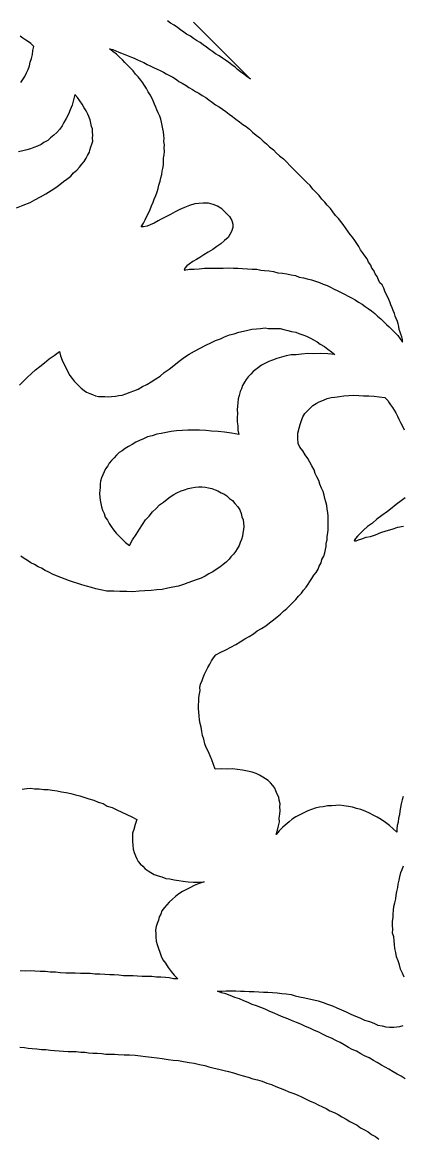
# Model space of a CAD drawing. Extents: x -550 to 550, y -550 to 550.
# Drawn here: x -395.2 to -374.9, y -267.3 to -207.9 of the extents above; entities that cross this region are included whole.
import ezdxf

# ---------------------------------------------------------------- set-up
doc = ezdxf.new("R2010")
doc.units = 0
doc.layers.add('LAYER_1', color=18, linetype='CONTINUOUS')

msp = doc.modelspace()

# ---------------------------------------------------------------- linework, layer by layer
at = {"layer": 'LAYER_1'}
for points in [[(-386.073, -207.897), (-385.465, -208.504), (-384.858, -209.112), (-384.251, -209.719), (-383.644, -210.326), (-383.036, -210.933), (-383.222, -210.793), (-383.39, -210.669), (-383.559, -210.546), (-383.728, -210.423), (-383.85, -210.301), (-384.018, -210.178), (-384.187, -210.054), (-384.356, -209.931), (-384.525, -209.808), (-384.693, -209.684), (-384.891, -209.577), (-385.06, -209.453), (-385.212, -209.347), (-385.38, -209.224), (-385.549, -209.1), (-385.718, -208.977), (-385.917, -208.869), (-386.068, -208.763), (-386.237, -208.64), (-386.436, -208.532), (-386.587, -208.426), (-386.756, -208.302), (-386.925, -208.178), (-387.094, -208.055), (-387.293, -207.947), (-387.462, -207.823)], [(-395.286, -211.118), (-395.179, -210.952), (-395.073, -210.786), (-394.984, -210.603), (-394.895, -210.419), (-394.824, -210.218), (-394.782, -210.033), (-394.711, -209.832), (-394.657, -209.614), (-394.633, -209.411), (-394.579, -209.193), (-394.65, -209.122), (-394.738, -209.033), (-394.874, -208.943), (-395.01, -208.852), (-395.163, -208.744), (-395.317, -208.636)], [(-384.36, -218.05), (-384.37, -218.04), (-384.565, -217.845), (-384.799, -217.702), (-385.028, -217.609), (-385.267, -217.551), (-385.547, -217.543), (-385.792, -217.571), (-386.008, -217.582), (-386.276, -217.677), (-386.543, -217.773), (-386.793, -217.886), (-387.043, -217.999), (-387.305, -218.146), (-387.537, -218.277), (-387.787, -218.39), (-387.961, -218.488), (-388.164, -218.603), (-388.385, -218.699), (-388.548, -218.763), (-388.729, -218.809), (-388.869, -218.805), (-388.737, -218.619), (-388.652, -218.432), (-388.567, -218.245), (-388.452, -218.042), (-388.378, -217.89), (-388.31, -217.685), (-388.224, -217.499), (-388.168, -217.328), (-388.082, -217.142), (-388.014, -216.938), (-387.957, -216.768), (-387.918, -216.58), (-387.849, -216.376), (-387.81, -216.189), (-387.753, -216.019), (-387.742, -215.848), (-387.714, -215.695), (-387.674, -215.507), (-387.664, -215.336), (-387.671, -215.148), (-387.631, -214.961), (-387.62, -214.79), (-387.627, -214.602), (-387.616, -214.431), (-387.652, -214.259), (-387.641, -214.089), (-387.659, -213.935), (-387.665, -213.747), (-387.701, -213.575), (-387.736, -213.403), (-387.772, -213.231), (-387.807, -213.06), (-387.872, -212.904), (-387.954, -212.731), (-388.019, -212.576), (-388.083, -212.421), (-388.148, -212.265), (-388.23, -212.092), (-388.295, -211.937), (-388.377, -211.764), (-388.488, -211.608), (-388.57, -211.435), (-388.681, -211.278), (-388.775, -211.139), (-388.886, -210.982), (-389.015, -210.808), (-389.156, -210.668), (-389.285, -210.493), (-389.425, -210.353), (-389.583, -210.195), (-389.724, -210.054), (-389.865, -209.913), (-390.023, -209.755), (-390.181, -209.597), (-390.369, -209.454), (-390.557, -209.312), (-390.38, -209.352), (-390.216, -209.426), (-390.051, -209.5), (-389.904, -209.556), (-389.74, -209.63), (-389.546, -209.687), (-389.382, -209.761), (-389.235, -209.817), (-389.053, -209.908), (-388.889, -209.982), (-388.724, -210.055), (-388.543, -210.146), (-388.378, -210.22), (-388.197, -210.311), (-388.015, -210.402), (-387.851, -210.475), (-387.669, -210.566), (-387.535, -210.655), (-387.353, -210.746), (-387.172, -210.836), (-386.973, -210.945), (-386.85, -211.067), (-386.668, -211.158), (-386.47, -211.266), (-386.318, -211.373), (-386.119, -211.481), (-385.967, -211.587), (-385.786, -211.678), (-385.616, -211.802), (-385.418, -211.91), (-385.248, -212.034), (-385.061, -212.175), (-384.892, -212.299), (-384.694, -212.407), (-384.524, -212.531), (-384.355, -212.655), (-384.168, -212.796), (-383.999, -212.92), (-383.812, -213.061), (-383.626, -213.202), (-383.439, -213.344), (-383.27, -213.467), (-383.083, -213.609), (-382.926, -213.766), (-382.722, -213.925), (-382.535, -214.066), (-382.361, -214.241), (-382.174, -214.382), (-382.017, -214.539), (-381.813, -214.698), (-381.655, -214.855), (-381.48, -215.03), (-381.277, -215.188), (-381.102, -215.363), (-380.927, -215.538), (-380.752, -215.713), (-380.577, -215.888), (-380.567, -215.898)], [(-395.503, -217.799), (-395.145, -217.657), (-394.788, -217.516), (-394.524, -217.371), (-394.232, -217.21), (-393.939, -217.048), (-393.664, -216.869), (-393.419, -216.706), (-393.203, -216.559), (-393.004, -216.395), (-392.817, -216.264), (-392.619, -216.1), (-392.467, -215.933), (-392.298, -215.785), (-392.147, -215.619), (-392.024, -215.469), (-391.902, -215.319), (-391.797, -215.151), (-391.722, -214.999), (-391.617, -214.832), (-391.6, -214.712), (-391.543, -214.543), (-391.497, -214.408), (-391.439, -214.239), (-391.457, -214.084), (-391.446, -213.914), (-391.465, -213.759), (-391.454, -213.588), (-391.502, -213.45), (-391.538, -213.278), (-391.573, -213.106), (-391.656, -212.932), (-391.704, -212.794), (-391.787, -212.62), (-391.899, -212.462), (-392, -212.271), (-392.13, -212.096), (-392.26, -211.92), (-392.39, -211.745), (-392.466, -212.032), (-392.542, -212.319), (-392.654, -212.57), (-392.735, -212.806), (-392.864, -213.04), (-392.981, -213.241), (-393.069, -213.425), (-393.204, -213.608), (-393.356, -213.774), (-393.526, -213.921), (-393.697, -214.069), (-393.837, -214.2), (-394.043, -214.312), (-394.202, -214.426), (-394.396, -214.504), (-394.59, -214.582), (-394.755, -214.644), (-394.967, -214.704), (-395.179, -214.764), (-395.409, -214.807)], [(-384.356, -218.054), (-384.346, -218.064), (-384.152, -218.258), (-384.033, -218.468), (-383.979, -218.658), (-383.971, -218.848), (-384.038, -219.053), (-384.141, -219.223), (-384.214, -219.376), (-384.41, -219.543), (-384.606, -219.711), (-384.819, -219.86), (-385.032, -220.01), (-385.292, -220.159), (-385.523, -220.291), (-385.736, -220.44), (-385.91, -220.539), (-386.112, -220.655), (-386.296, -220.788), (-386.423, -220.889), (-386.532, -221.007), (-386.565, -221.11), (-386.291, -221.065), (-386.029, -221.055), (-385.767, -221.045), (-385.476, -221.018), (-385.261, -221.007), (-384.981, -221.014), (-384.72, -221.003), (-384.487, -221.009), (-384.225, -220.999), (-383.946, -221.006), (-383.713, -221.011), (-383.463, -221.035), (-383.184, -221.042), (-382.934, -221.065), (-382.701, -221.07), (-382.48, -221.11), (-382.277, -221.132), (-382.027, -221.155), (-381.806, -221.194), (-381.567, -221.251), (-381.318, -221.274), (-381.097, -221.313), (-380.858, -221.37), (-380.638, -221.409), (-380.428, -221.483), (-380.207, -221.522), (-380.016, -221.578), (-379.777, -221.634), (-379.568, -221.707), (-379.359, -221.781), (-379.15, -221.854), (-378.94, -221.927), (-378.76, -222.016), (-378.562, -222.124), (-378.381, -222.213), (-378.201, -222.303), (-378.021, -222.393), (-377.823, -222.5), (-377.642, -222.589), (-377.444, -222.697), (-377.275, -222.82), (-377.077, -222.927), (-376.908, -223.051), (-376.757, -223.158), (-376.587, -223.281), (-376.401, -223.423), (-376.26, -223.563), (-376.073, -223.705), (-375.933, -223.845), (-375.774, -224.004), (-375.634, -224.144), (-375.493, -224.285), (-375.335, -224.443), (-375.176, -224.601), (-375.047, -224.777), (-374.917, -224.952), (-374.92, -224.813), (-374.968, -224.673), (-375.017, -224.534), (-375.048, -224.412), (-375.097, -224.273), (-375.117, -224.116), (-375.165, -223.977), (-375.197, -223.855), (-375.263, -223.699), (-375.311, -223.559), (-375.359, -223.42), (-375.425, -223.263), (-375.474, -223.124), (-375.54, -222.968), (-375.606, -222.811), (-375.654, -222.672), (-375.72, -222.515), (-375.796, -222.393), (-375.862, -222.237), (-375.928, -222.08), (-376.011, -221.906), (-376.134, -221.784), (-376.199, -221.627), (-376.282, -221.454), (-376.376, -221.314), (-376.459, -221.14), (-376.553, -221.001), (-376.619, -220.845), (-376.73, -220.688), (-376.813, -220.514), (-376.925, -220.357), (-377.053, -220.183), (-377.165, -220.026), (-377.248, -219.853), (-377.359, -219.696), (-377.47, -219.539), (-377.599, -219.365), (-377.71, -219.209), (-377.839, -219.034), (-377.968, -218.86), (-378.097, -218.686), (-378.208, -218.53), (-378.336, -218.356), (-378.494, -218.198), (-378.64, -218.007), (-378.769, -217.833), (-378.943, -217.658), (-379.072, -217.484), (-379.229, -217.326), (-379.375, -217.135), (-379.533, -216.978), (-379.708, -216.803), (-379.854, -216.611), (-380.028, -216.437), (-380.203, -216.262), (-380.378, -216.087), (-380.553, -215.912), (-380.563, -215.902)], [(-395.357, -227.248), (-395.152, -227.044), (-394.948, -226.841), (-394.714, -226.62), (-394.491, -226.435), (-394.268, -226.25), (-394.016, -226.048), (-393.764, -225.846), (-393.494, -225.663), (-393.213, -225.444), (-393.165, -225.674), (-393.07, -225.905), (-392.975, -226.136), (-392.869, -226.333), (-392.763, -226.529), (-392.657, -226.726), (-392.541, -226.888), (-392.442, -227.031), (-392.315, -227.159), (-392.188, -227.286), (-392.061, -227.413), (-391.905, -227.523), (-391.768, -227.616), (-391.601, -227.691), (-391.453, -227.749), (-391.305, -227.806), (-391.128, -227.847), (-390.988, -227.851), (-390.8, -227.857), (-390.613, -227.862), (-390.444, -227.85), (-390.228, -227.839), (-390.049, -227.791), (-389.88, -227.778), (-389.672, -227.714), (-389.453, -227.615), (-389.245, -227.551), (-389.027, -227.452), (-388.798, -227.318), (-388.551, -227.202), (-388.321, -227.068), (-388.082, -226.899), (-387.853, -226.765), (-387.631, -226.579), (-387.362, -226.393), (-387.112, -226.19), (-386.833, -225.97), (-386.554, -225.75), (-386.296, -225.599), (-386.009, -225.432), (-385.723, -225.265), (-385.418, -225.115), (-385.143, -224.982), (-384.896, -224.866), (-384.631, -224.768), (-384.412, -224.669), (-384.148, -224.571), (-383.893, -224.507), (-383.657, -224.426), (-383.404, -224.362), (-383.178, -224.315), (-382.953, -224.267), (-382.71, -224.238), (-382.496, -224.225), (-382.253, -224.196), (-382.096, -224.217), (-381.865, -224.222), (-381.679, -224.225), (-381.447, -224.23), (-381.255, -224.286), (-381.034, -224.326), (-380.842, -224.382), (-380.622, -224.421), (-380.458, -224.493), (-380.248, -224.567), (-380.039, -224.641), (-379.84, -224.749), (-379.677, -224.821), (-379.478, -224.929), (-379.308, -225.054), (-379.091, -225.18), (-378.903, -225.322), (-378.715, -225.465), (-378.528, -225.607), (-378.914, -225.583), (-379.302, -225.559), (-379.653, -225.57), (-379.977, -225.564), (-380.311, -225.593), (-380.6, -225.623), (-380.86, -225.635), (-381.13, -225.682), (-381.383, -225.747), (-381.618, -225.829), (-381.853, -225.912), (-382.06, -225.977), (-382.26, -226.095), (-382.449, -226.179), (-382.602, -226.298), (-382.755, -226.417), (-382.88, -226.519), (-383.015, -226.656), (-383.151, -226.793), (-383.268, -226.948), (-383.357, -227.086), (-383.456, -227.259), (-383.509, -227.433), (-383.58, -227.589), (-383.643, -227.798), (-383.696, -227.972), (-383.713, -228.182), (-383.719, -228.358), (-383.736, -228.568), (-383.724, -228.761), (-383.74, -228.972), (-383.738, -229.2), (-383.708, -229.412), (-383.706, -229.641), (-383.658, -229.871), (-384.037, -229.81), (-384.415, -229.749), (-384.758, -229.723), (-385.102, -229.698), (-385.416, -229.655), (-385.742, -229.648), (-386.067, -229.64), (-386.375, -229.65), (-386.682, -229.66), (-386.972, -229.688), (-387.262, -229.716), (-387.534, -229.762), (-387.787, -229.826), (-388.031, -229.855), (-388.267, -229.937), (-388.52, -230), (-388.738, -230.1), (-388.956, -230.2), (-389.145, -230.283), (-389.345, -230.402), (-389.544, -230.52), (-389.715, -230.621), (-389.868, -230.74), (-390.039, -230.841), (-390.174, -230.979), (-390.308, -231.117), (-390.443, -231.255), (-390.559, -231.411), (-390.647, -231.55), (-390.763, -231.706), (-390.833, -231.863), (-390.902, -232.021), (-390.971, -232.178), (-391.022, -232.354), (-391.045, -232.513), (-391.049, -232.691), (-391.071, -232.85), (-391.075, -233.027), (-391.061, -233.223), (-391.055, -233.366), (-391.012, -233.545), (-390.969, -233.724), (-390.926, -233.903), (-390.836, -234.084), (-390.775, -234.281), (-390.656, -234.445), (-390.567, -234.625), (-390.467, -234.771), (-390.33, -234.953), (-390.193, -235.135), (-390.028, -235.3), (-389.863, -235.465), (-389.698, -235.63), (-389.487, -235.796), (-389.332, -235.497), (-389.131, -235.199), (-388.958, -234.918), (-388.795, -234.673), (-388.631, -234.428), (-388.431, -234.219), (-388.249, -233.993), (-388.059, -233.82), (-387.888, -233.629), (-387.679, -233.474), (-387.471, -233.319), (-387.319, -233.199), (-387.121, -233.079), (-386.951, -232.977), (-386.734, -232.876), (-386.556, -232.827), (-386.35, -232.761), (-386.172, -232.712), (-385.976, -232.681), (-385.809, -232.667), (-385.623, -232.671), (-385.437, -232.675), (-385.262, -232.715), (-385.086, -232.754), (-384.921, -232.828), (-384.774, -232.885), (-384.591, -232.977), (-384.444, -233.033), (-384.289, -233.143), (-384.144, -233.288), (-383.989, -233.397), (-383.872, -233.559), (-383.709, -233.722), (-383.593, -233.884), (-383.533, -234.081), (-383.49, -234.259), (-383.42, -234.42), (-383.396, -234.581), (-383.381, -234.776), (-383.403, -234.936), (-383.435, -235.131), (-383.457, -235.291), (-383.507, -235.468), (-383.575, -235.627), (-383.643, -235.786), (-383.739, -235.962), (-383.825, -236.103), (-383.939, -236.261), (-384.071, -236.401), (-384.175, -236.524), (-384.335, -236.681), (-384.486, -236.803), (-384.664, -236.943), (-384.861, -237.064), (-385.039, -237.203), (-385.254, -237.306), (-385.45, -237.427), (-385.665, -237.53), (-385.87, -237.597), (-386.132, -237.699), (-386.365, -237.783), (-386.598, -237.868), (-386.878, -237.951), (-387.176, -238.016), (-387.446, -238.064), (-387.744, -238.128), (-388.033, -238.158), (-388.322, -238.187), (-388.657, -238.214), (-388.964, -238.225), (-389.3, -238.252), (-389.626, -238.244), (-389.998, -238.234), (-390.324, -238.226), (-390.697, -238.216), (-391.033, -238.153), (-391.275, -238.093), (-391.517, -238.032), (-391.777, -237.953), (-392.019, -237.892), (-392.233, -237.815), (-392.476, -237.754), (-392.69, -237.676), (-392.922, -237.579), (-393.137, -237.501), (-393.37, -237.405), (-393.584, -237.326), (-393.789, -237.212), (-393.975, -237.117), (-394.179, -237.003), (-394.347, -236.926), (-394.552, -236.812), (-394.738, -236.717), (-394.915, -236.586), (-395.101, -236.49), (-395.278, -236.359)], [(-374.893, -249.165), (-374.938, -249.347), (-374.991, -249.565), (-375.036, -249.748), (-375.062, -249.948), (-375.089, -250.149), (-375.133, -250.331), (-375.159, -250.532), (-375.203, -250.715), (-375.229, -250.916), (-375.219, -251.062), (-375.43, -250.897), (-375.613, -250.713), (-375.824, -250.548), (-376.062, -250.4), (-376.282, -250.271), (-376.484, -250.161), (-376.685, -250.05), (-376.914, -249.957), (-377.143, -249.864), (-377.381, -249.808), (-377.591, -249.734), (-377.811, -249.695), (-378.058, -249.675), (-378.278, -249.637), (-378.488, -249.654), (-378.699, -249.67), (-378.927, -249.668), (-379.147, -249.721), (-379.358, -249.737), (-379.577, -249.79), (-379.778, -249.861), (-379.979, -249.932), (-380.19, -250.04), (-380.4, -250.148), (-380.61, -250.255), (-380.801, -250.381), (-380.975, -250.526), (-381.175, -250.688), (-381.321, -250.815), (-381.503, -250.996), (-381.666, -251.196), (-381.586, -250.958), (-381.533, -250.739), (-381.48, -250.52), (-381.5, -250.318), (-381.474, -250.117), (-381.448, -249.916), (-381.468, -249.715), (-381.45, -249.551), (-381.497, -249.367), (-381.526, -249.203), (-381.601, -249.037), (-381.675, -248.872), (-381.731, -248.725), (-381.833, -248.578), (-381.962, -248.449), (-382.092, -248.319), (-382.23, -248.226), (-382.368, -248.133), (-382.553, -248.04), (-382.737, -247.946), (-382.949, -247.87), (-383.189, -247.812), (-383.456, -247.771), (-383.724, -247.731), (-383.991, -247.69), (-384.25, -247.704), (-384.572, -247.699), (-384.923, -247.712), (-384.998, -247.455), (-385.101, -247.216), (-385.184, -246.996), (-385.287, -246.758), (-385.398, -246.556), (-385.463, -246.354), (-385.519, -246.117), (-385.584, -245.916), (-385.621, -245.697), (-385.659, -245.479), (-385.723, -245.278), (-385.742, -245.078), (-385.76, -244.878), (-385.779, -244.678), (-385.797, -244.478), (-385.797, -244.297), (-385.787, -244.079), (-385.786, -243.898), (-385.758, -243.7), (-385.711, -243.52), (-385.739, -243.356), (-385.692, -243.176), (-385.617, -242.979), (-385.551, -242.818), (-385.486, -242.656), (-385.392, -242.477), (-385.299, -242.299), (-385.205, -242.12), (-385.111, -241.941), (-384.999, -241.781), (-384.887, -241.621), (-384.618, -241.482), (-384.349, -241.343), (-384.079, -241.203), (-383.81, -241.064), (-383.587, -240.924), (-383.336, -240.767), (-383.095, -240.645), (-382.872, -240.505), (-382.667, -240.346), (-382.444, -240.206), (-382.221, -240.066), (-382.017, -239.908), (-381.812, -239.75), (-381.607, -239.592), (-381.43, -239.451), (-381.271, -239.292), (-381.094, -239.151), (-380.935, -238.992), (-380.777, -238.833), (-380.618, -238.675), (-380.477, -238.498), (-380.318, -238.339), (-380.205, -238.18), (-380.064, -238.003), (-379.951, -237.844), (-379.865, -237.702), (-379.752, -237.543), (-379.657, -237.366), (-379.526, -237.225), (-379.43, -237.048), (-379.363, -236.889), (-379.268, -236.712), (-379.218, -236.534), (-379.123, -236.358), (-379.073, -236.18), (-379.023, -236.003), (-379.002, -235.843), (-378.998, -235.665), (-378.948, -235.488), (-378.944, -235.311), (-378.912, -235.116), (-378.89, -234.956), (-378.886, -234.779), (-378.882, -234.602), (-378.896, -234.406), (-378.891, -234.229), (-378.905, -234.034), (-378.946, -233.856), (-378.96, -233.661), (-379.019, -233.466), (-379.061, -233.288), (-379.102, -233.111), (-379.161, -232.915), (-379.249, -232.737), (-379.326, -232.524), (-379.385, -232.329), (-379.49, -232.133), (-379.577, -231.955), (-379.636, -231.76), (-379.759, -231.546), (-379.864, -231.351), (-379.968, -231.155), (-380.119, -230.959), (-380.242, -230.745), (-380.393, -230.549), (-380.497, -230.354), (-380.507, -230.072), (-380.498, -229.809), (-380.443, -229.546), (-380.381, -229.336), (-380.318, -229.127), (-380.237, -228.935), (-380.139, -228.761), (-380.004, -228.623), (-379.842, -228.468), (-379.707, -228.33), (-379.537, -228.228), (-379.367, -228.126), (-379.133, -228.042), (-378.945, -227.958), (-378.722, -227.909), (-378.527, -227.877), (-378.286, -227.845), (-378.045, -227.814), (-377.786, -227.801), (-377.528, -227.787), (-377.252, -227.791), (-377.004, -227.812), (-376.728, -227.815), (-376.434, -227.837), (-376.169, -227.875), (-375.875, -227.896), (-375.804, -227.967), (-375.716, -228.056), (-375.638, -228.179), (-375.56, -228.302), (-375.464, -228.444), (-375.368, -228.585), (-375.273, -228.726), (-375.187, -228.902), (-375.12, -229.06), (-375.035, -229.236), (-374.931, -229.43), (-374.828, -229.624)], [(-374.788, -233.25), (-374.994, -233.407), (-375.256, -233.599), (-375.471, -233.791), (-375.733, -233.983), (-376.023, -234.193), (-376.285, -234.385), (-376.529, -234.595), (-376.79, -234.787), (-377.006, -234.98), (-377.166, -235.138), (-377.326, -235.296), (-377.429, -235.419), (-377.505, -235.524), (-377.487, -235.542), (-377.396, -235.543), (-377.266, -235.492), (-377.09, -235.44), (-376.859, -235.354), (-376.637, -235.303), (-376.36, -235.217), (-376.073, -235.096), (-375.796, -235.01), (-375.473, -234.925), (-375.168, -234.821), (-374.873, -234.753)], [(-395.206, -248.775), (-394.963, -248.745), (-394.748, -248.733), (-394.543, -248.757), (-394.309, -248.763), (-394.057, -248.789), (-393.824, -248.795), (-393.599, -248.838), (-393.347, -248.863), (-393.104, -248.924), (-392.853, -248.949), (-392.61, -249.01), (-392.367, -249.072), (-392.125, -249.133), (-391.91, -249.211), (-391.648, -249.291), (-391.387, -249.371), (-391.154, -249.468), (-390.893, -249.548), (-390.669, -249.681), (-390.408, -249.761), (-390.156, -249.876), (-389.885, -250.011), (-389.633, -250.126), (-389.363, -250.261), (-389.093, -250.395), (-389.182, -250.668), (-389.244, -250.924), (-389.316, -251.125), (-389.322, -251.345), (-389.329, -251.566), (-389.307, -251.769), (-389.286, -251.971), (-389.237, -252.157), (-389.16, -252.324), (-389.084, -252.491), (-389.026, -252.64), (-388.913, -252.753), (-388.781, -252.884), (-388.65, -253.016), (-388.491, -253.13), (-388.35, -253.225), (-388.164, -253.32), (-387.95, -253.398), (-387.755, -253.457), (-387.541, -253.535), (-387.337, -253.557), (-387.096, -253.617), (-386.846, -253.64), (-386.624, -253.68), (-386.355, -253.722), (-386.079, -253.726), (-385.802, -253.731), (-385.498, -253.717), (-385.773, -253.805), (-386.029, -253.912), (-386.267, -254.037), (-386.45, -254.126), (-386.661, -254.234), (-386.852, -254.36), (-387.025, -254.504), (-387.198, -254.649), (-387.371, -254.794), (-387.497, -254.94), (-387.624, -255.086), (-387.759, -255.268), (-387.82, -255.434), (-387.901, -255.58), (-387.943, -255.765), (-388.004, -255.931), (-388.066, -256.096), (-388.089, -256.3), (-388.085, -256.485), (-388.081, -256.671), (-388.058, -256.876), (-388.007, -257.062), (-387.938, -257.268), (-387.868, -257.473), (-387.799, -257.679), (-387.702, -257.867), (-387.559, -258.055), (-387.424, -258.281), (-387.262, -258.488), (-387.1, -258.696), (-386.911, -258.885), (-387.141, -258.881), (-387.364, -258.84), (-387.567, -258.818), (-387.817, -258.796), (-388.048, -258.792), (-388.298, -258.768), (-388.575, -258.764), (-388.806, -258.759), (-389.056, -258.736), (-389.288, -258.732), (-389.519, -258.727), (-389.797, -258.722), (-390.047, -258.698), (-390.298, -258.675), (-390.529, -258.67), (-390.807, -258.664), (-391.058, -258.64), (-391.336, -258.634), (-391.587, -258.61), (-391.866, -258.604), (-392.098, -258.599), (-392.376, -258.593), (-392.655, -258.586), (-392.887, -258.581), (-393.166, -258.574), (-393.437, -258.531), (-393.716, -258.524), (-393.968, -258.499), (-394.247, -258.492), (-394.526, -258.485), (-394.778, -258.46), (-395.039, -258.472), (-395.318, -258.465)], [(-374.831, -258.802), (-374.918, -258.579), (-375.031, -258.375), (-375.091, -258.134), (-375.159, -257.93), (-375.245, -257.707), (-375.286, -257.485), (-375.326, -257.263), (-375.349, -257.059), (-375.371, -256.856), (-375.392, -256.652), (-375.46, -256.449), (-375.436, -256.246), (-375.458, -256.042), (-375.452, -255.821), (-375.429, -255.618), (-375.431, -255.433), (-375.407, -255.23), (-375.383, -255.028), (-375.34, -254.844), (-375.289, -254.623), (-375.265, -254.42), (-375.222, -254.236), (-375.17, -254.016), (-375.154, -253.85), (-375.102, -253.63), (-375.059, -253.446), (-375.007, -253.226), (-374.945, -253.061), (-374.875, -252.859)], [(-374.777, -264.211), (-374.999, -264.08), (-375.202, -263.968), (-375.424, -263.836), (-375.646, -263.705), (-375.849, -263.593), (-376.053, -263.48), (-376.275, -263.349), (-376.478, -263.236), (-376.701, -263.105), (-376.95, -262.992), (-377.153, -262.879), (-377.376, -262.747), (-377.606, -262.653), (-377.81, -262.54), (-378.032, -262.408), (-378.255, -262.276), (-378.485, -262.182), (-378.708, -262.05), (-378.939, -261.955), (-379.188, -261.842), (-379.393, -261.729), (-379.623, -261.634), (-379.873, -261.52), (-380.104, -261.425), (-380.354, -261.311), (-380.586, -261.216), (-380.836, -261.102), (-381.048, -261.026), (-381.28, -260.931), (-381.53, -260.817), (-381.761, -260.721), (-381.993, -260.626), (-382.244, -260.511), (-382.475, -260.416), (-382.707, -260.32), (-382.947, -260.262), (-383.152, -260.147), (-383.384, -260.052), (-383.616, -259.956), (-383.875, -259.878), (-384.107, -259.782), (-384.34, -259.686), (-384.58, -259.627), (-384.794, -259.55), (-384.564, -259.553), (-384.326, -259.518), (-384.05, -259.522), (-383.82, -259.525), (-383.572, -259.546), (-383.342, -259.549), (-383.094, -259.57), (-382.837, -259.555), (-382.589, -259.576), (-382.341, -259.597), (-382.112, -259.599), (-381.864, -259.62), (-381.616, -259.641), (-381.368, -259.662), (-381.121, -259.683), (-380.854, -259.722), (-380.642, -259.799), (-380.421, -259.838), (-380.136, -259.896), (-379.897, -259.953), (-379.658, -260.011), (-379.419, -260.068), (-379.162, -260.144), (-378.931, -260.239), (-378.655, -260.333), (-378.424, -260.428), (-378.175, -260.541), (-377.926, -260.654), (-377.677, -260.767), (-377.428, -260.879), (-377.198, -260.973), (-376.949, -261.086), (-376.692, -261.161), (-376.462, -261.255), (-376.232, -261.349), (-376.013, -261.387), (-375.821, -261.443), (-375.62, -261.462), (-375.393, -261.462), (-375.23, -261.444), (-375.067, -261.425), (-374.896, -261.369)], [(-395.339, -262.529), (-395.087, -262.554), (-394.881, -262.578), (-394.676, -262.602), (-394.424, -262.626), (-394.172, -262.651), (-393.94, -262.657), (-393.688, -262.681), (-393.483, -262.705), (-393.232, -262.73), (-392.999, -262.735), (-392.748, -262.759), (-392.516, -262.764), (-392.331, -262.768), (-392.08, -262.792), (-391.848, -262.797), (-391.67, -262.839), (-391.439, -262.843), (-391.207, -262.848), (-390.956, -262.872), (-390.752, -262.895), (-390.521, -262.899), (-390.289, -262.904), (-390.085, -262.926), (-389.761, -262.932), (-389.484, -262.937), (-389.188, -262.961), (-388.891, -262.985), (-388.622, -263.028), (-388.307, -263.07), (-388.011, -263.094), (-387.742, -263.136), (-387.428, -263.179), (-387.159, -263.22), (-386.863, -263.243), (-386.595, -263.285), (-386.308, -263.345), (-386.04, -263.387), (-385.752, -263.447), (-385.465, -263.507), (-385.251, -263.585), (-384.964, -263.645), (-384.724, -263.704), (-384.437, -263.764), (-384.196, -263.823), (-383.937, -263.901), (-383.677, -263.979), (-383.418, -264.057), (-383.159, -264.134), (-382.9, -264.212), (-382.659, -264.271), (-382.4, -264.348), (-382.168, -264.444), (-381.909, -264.522), (-381.677, -264.618), (-381.445, -264.713), (-381.213, -264.809), (-380.982, -264.905), (-380.769, -264.981), (-380.537, -265.077), (-380.305, -265.172), (-380.101, -265.286), (-379.85, -265.401), (-379.619, -265.496), (-379.414, -265.61), (-379.183, -265.705), (-378.997, -265.8), (-378.792, -265.914), (-378.561, -266.009), (-378.357, -266.123), (-378.152, -266.236), (-377.929, -266.369), (-377.725, -266.482), (-377.521, -266.596), (-377.335, -266.69), (-377.158, -266.823), (-376.953, -266.936), (-376.749, -267.049), (-376.572, -267.181), (-376.368, -267.295), (-376.19, -267.427)]]:
    msp.add_lwpolyline(points, dxfattribs=at)

doc.saveas('drawing.dxf')
